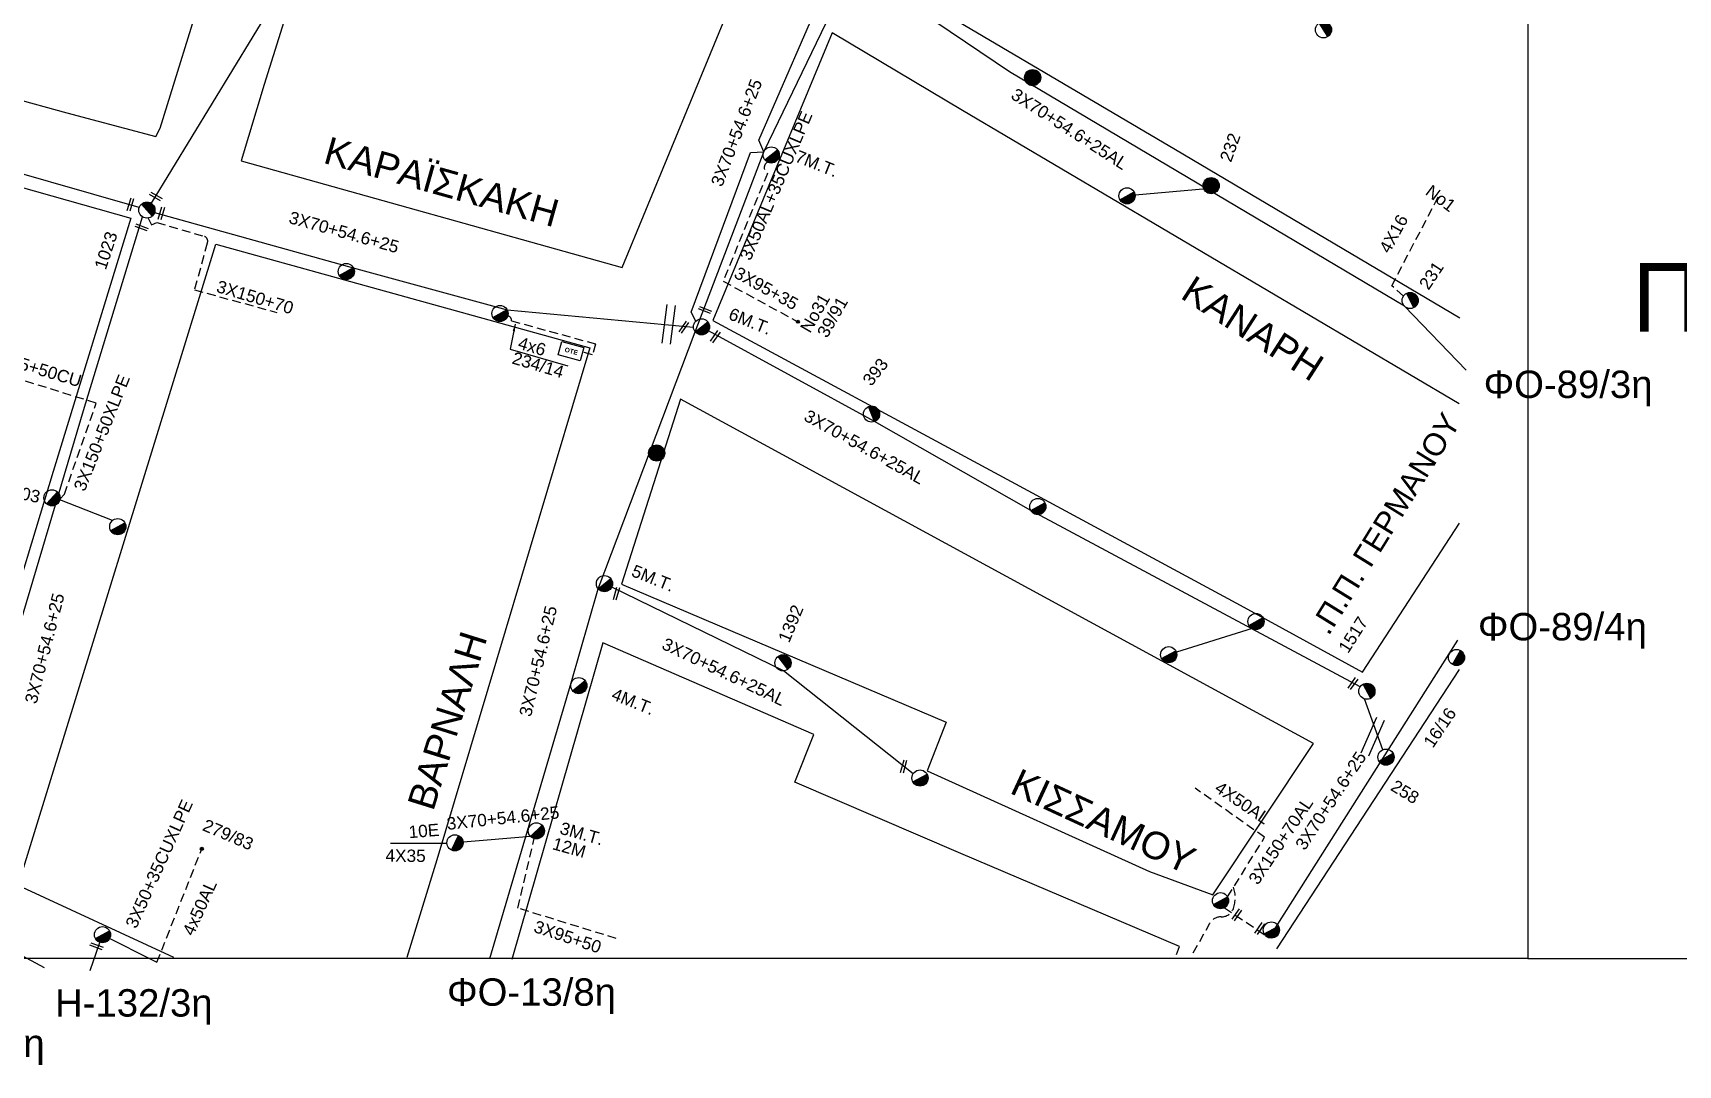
# Model space of a CAD drawing. Header units: millimetres. Extents: x 918 to 3138, y 719 to 1759.
# Drawn here: x 2747.2 to 2987.3, y 728 to 878.7 of the extents above; entities that cross this region are included whole.
import ezdxf

# ---------------------------------------------------------------- set-up
doc = ezdxf.new("R2010")
doc.units = ezdxf.units.MM
doc.header["$LTSCALE"] = 0.5
doc.linetypes.add('DASHED', pattern=[19.05, 12.7, -6.35])
for name, color, linetype in [('Pillar OTE', 7, 'Continuous'), ('Άγνωστα', 7, 'Continuous'), ('Εναέρια παροχή ΧΤ 4x16', 7, 'SYN_LINE'), ('Επιγραφές - Σχήματα', 7, 'Continuous'), ('Καλώδια ΧΤ   3x150+70AL', 7, 'DASHED'), ('Καλώδια ΧΤ   3x95+50CU', 7, 'DASHED'), ('Καλώδια ΧΤ   4x50AL', 7, 'DASHED'), ('Μηχανική τομή', 7, 'Continuous'), ('Στύλος Ξύλινος', 7, 'Continuous'), ('Στύλος Ξύλινος @ 1', 7, 'Continuous'), ('Στύλος ΦΜ', 7, 'Continuous'), ('Στύλος ΦΜ @ 1', 7, 'Continuous'), ('Συνδέσεις', 7, 'Continuous'), ('Συνεστραμμένα ΧΤ   3x70+54.6+25 AL', 7, 'SYN_LINE'), ('Τομή', 7, 'Continuous'), ('Υπόβαθρο ΔΕΗ', 7, 'Continuous'), ('Υπόγεια καλώδια Παροχών ΧΤ   4x16AL', 7, 'DASHED'), ('Υπόγεια καλώδια Παροχών ΧΤ   4x50AL', 7, 'DASHED'), ('Υπόγεια καλώδια Παροχών ΧΤ   4x6', 7, 'DASHED')]:
    doc.layers.add(name, color=color, linetype=linetype)
doc.styles.add('arial', font='ARIAL.TTF')
doc.styles.get("Standard").update_dxf_attribs({"font": 'ARIAL.TTF'})
doc.linetypes.add('SYN_LINE', pattern='A,0.5,-0.0001,["/\\/\\/\\/",Standard,S=0.1,R=0,X=0,Y=-0.05],-0.25', length=0.7501)
doc.dimstyles.new('ISO-25', dxfattribs={"dimtxt": 2.5, "dimasz": 2.5, "dimexe": 1.25, "dimexo": 0.625, "dimtad": 1, "dimtxsty": 'Standard', "dimcen": 2.5, "dimadec": 0, "dimazin": 0, "dimtfac": 1, "dimtmove": 0, "dimatfit": 3, "dimfxl": 1, "dimarcsym": 0})

# ---------------------------------------------------------------- blocks, each defined once
blk = doc.blocks.new('ΜΗΧΑΝΙΚΗ ΤΟΜΗ')
at = {"layer": 'Μηχανική τομή', "ltscale": 40}
for p, q in [((-1.89, 0.78), (1.89, 0.78)), ((1.89, 0), (-1.89, 0))]:
    blk.add_line(p, q, dxfattribs=at)
blk = doc.blocks.new('ΤΟΜΗ')
at = {"layer": 'Τομή', "ltscale": 40}
for p, q in [((-5.68, 0), (5.68, 0)), ((5.68, -2.33), (-5.68, -2.33))]:
    blk.add_line(p, q, dxfattribs=at)
blk = doc.blocks.new('ΥΠΑΡΧΩΝ ΤΣΙΜΕΝΤΕΝΙΟΣ ΣΤΥΛΟΣ')
at = {"layer": 'Στύλος ΦΜ'}
blk.add_hatch(color=7, dxfattribs=at).paths.add_polyline_path([(-1.29, -2.28, 0.574793), (2.62, 0, 0.268822), (1.3, 2.27)])
at = {"layer": 'Στύλος ΦΜ', "color": 7}
blk.add_line((-1.29, -2.28), (1.3, 2.27), dxfattribs=at)
blk.add_circle((0, 0), 2.62, dxfattribs=at)
at = {"layer": 'Στύλος ΦΜ', "flags": 4}
for tag, p in [('ΑΡΙΘΜΟΣ', (-4.68, 8.05)), ('ΤΥΠΟΣ', (-4.91, 3.03))]:
    blk.add_attdef(tag, p, '', height=4, dxfattribs=at)
blk = doc.blocks.new('ΥΠΑΡΧΩΝ ΞΥΛΙΝΟΣ ΣΤΥΛΟΣ')
at = {"layer": 'Στύλος Ξύλινος'}
h = blk.add_hatch(color=7, dxfattribs=at)
h.paths.add_polyline_path([(-2.62, 0, 0.270008), (-1.29, -2.28), (1.3, 2.27, 0.576266)])
h.paths.add_polyline_path([(-1.29, -2.28, 0.574793), (2.62, 0, 0.268822), (1.3, 2.27)])
at = {"layer": 'Στύλος Ξύλινος', "color": 7}
blk.add_line((-1.29, -2.28), (1.3, 2.27), dxfattribs=at)
blk.add_circle((0, 0), 2.62, dxfattribs=at)
at = {"layer": 'Στύλος Ξύλινος', "flags": 4}
for tag, p in [('ΑΡΙΘΜΟΣ', (-4.91, 8.6)), ('ΤΥΠΟΣ', (-4.85, 3.39))]:
    blk.add_attdef(tag, p, '', height=4, dxfattribs=at)
blk = doc.blocks.new('_ΣΥΝΔΕΣΗ')
at = {"layer": 'Συνδέσεις', "linetype": 'SYN_LINE', "ltscale": 40}
blk.add_hatch(color=256, dxfattribs=at).paths.add_polyline_path([(0.5, -0.01, 1), (-0.5, -0.01, 1)])
at = {"layer": 'Συνδέσεις'}
blk.add_circle((0, -0.01), 0.5, dxfattribs=at)
blk = doc.blocks.new('PILLAR ΟΤΕ')
at = {"layer": 'Pillar OTE', "ltscale": 40}
blk.add_lwpolyline([(-3.31, 2.02), (3.39, 2.02), (3.39, -1.99), (-3.31, -1.99)], close=True, dxfattribs=at)
at = {"layer": 'Pillar OTE', "insert": (-1.81, 0.71), "char_height": 1.3575, "width": 109.961, "attachment_point": 1}
blk.add_mtext('{\\fArial|b1|i0|c161|p34;OTE}', dxfattribs=at)

msp = doc.modelspace()

# ---------------------------------------------------------------- linework, layer by layer
at = {"color": 5}
msp.add_lwpolyline([(2918.51, 855.87), (2908.04, 854.97)], dxfattribs=at)
at = {"color": 85, "linetype": 'DASHED', "ltscale": 0.2}
for points in [[(2817.95, 750.9), (2820.35, 761.04)], [(2832.31, 746.46), (2817.95, 750.9)]]:
    msp.add_lwpolyline(points, dxfattribs=at)
at = {"color": 85, "linetype": 'SYN_LINE', "ltscale": 10}
msp.add_lwpolyline([(2807.62, 760.34), (2799.39, 760.34)], dxfattribs=at)
at = {"layer": 'Άγνωστα', "color": 85, "linetype": 'DASHED', "ltscale": 0.2}
msp.add_lwpolyline([(2854.38, 859.8), (2854.38, 859.8, 0.559982), (2854.39, 858.15), (2847.92, 842.42), (2858.83, 836.48)], format="xyb", dxfattribs=at)
at = {"layer": 'Άγνωστα', "color": 151, "linetype": 'DASHED', "ltscale": 0.2}
msp.add_lwpolyline([(2764.04, 851.63), (2764.53, 850.63), (2765.27, 850.97), (2772.22, 848.94, -0.46381), (2772.65, 847.98), (2770.77, 841.15), (2782.81, 837.84)], format="xyb", dxfattribs=at)
msp.add_lwpolyline([(2751.16, 810.62), (2751.8, 811.3), (2756.44, 824.6)], dxfattribs=at)
at = {"layer": 'Άγνωστα', "color": 151, "ltscale": 40}
msp.add_lwpolyline([(2758.82, 807.47), (2751.14, 810.51)], dxfattribs=at)
at = {"layer": 'Άγνωστα', "color": 2, "linetype": 'SYN_LINE', "ltscale": 20}
msp.add_lwpolyline([(2927.62, 746.56), (2955.12, 790.02)], dxfattribs=at)
at = {"layer": 'Άγνωστα', "color": 0, "ltscale": 40}
msp.add_lwpolyline([(2928.7, 744.94), (2955.39, 785.71)], dxfattribs=at)
at = {"layer": 'Άγνωστα', "color": 6, "ltscale": 40}
msp.add_lwpolyline([(2748.9, 742.19), (2741.05, 746.35, 0.314943), (2738.49, 746.03), (2671.98, 775.39)], format="xyb", dxfattribs=at)
at = {"layer": 'Άγνωστα', "color": 27, "ltscale": 40}
msp.add_lwpolyline([(2755.55, 741.77), (2757.36, 747.01), (2765.3, 742.98)], dxfattribs=at)
at = {"layer": 'Επιγραφές - Σχήματα'}
msp.add_lwpolyline([(936.87, 1745.25), (2965.33, 1745.25), (2965.33, 743.52), (936.87, 743.52)], close=True, dxfattribs=at)
at = {"layer": 'Επιγραφές - Σχήματα', "ltscale": 10}
msp.add_lwpolyline([(2965.33, 743.52), (3137.57, 743.52), (3137.57, 1745.25), (2965.33, 1745.25)], dxfattribs=at)
at = {"layer": 'Καλώδια ΧΤ   3x150+70AL', "color": 2, "ltscale": 0.2}
msp.add_lwpolyline([(2921.07, 750.94), (2927.62, 746.56)], dxfattribs=at)
at = {"layer": 'Καλώδια ΧΤ   3x95+50CU', "color": 151, "linetype": 'DASHED', "ltscale": 0.2}
msp.add_lwpolyline([(2756.44, 824.6), (2741.52, 829.25)], dxfattribs=at)
at = {"layer": 'Καλώδια ΧΤ   4x50AL', "color": 27, "ltscale": 0.2}
msp.add_lwpolyline([(2765.3, 742.98), (2771.85, 759.54)], dxfattribs=at)
at = {"layer": 'Συνεστραμμένα ΧΤ   3x70+54.6+25 AL', "color": 6, "ltscale": 20}
for points in [[(2791.66, 911.67), (2791.74, 911.31), (2782.28, 882.98), (2764.45, 853.8)], [(2764.95, 852.42), (2793.96, 844.38), (2816.39, 838.25), (2843.59, 835.72)]]:
    msp.add_lwpolyline(points, dxfattribs=at)
at = {"layer": 'Συνεστραμμένα ΧΤ   3x70+54.6+25 AL', "color": 85, "ltscale": 20}
for points in [[(2813.9, 743.52), (2825.76, 783.77), (2829.68, 797.52), (2843.85, 835.02), (2853.9, 861.4), (2865.72, 885.89), (2866.4, 887.32)], [(2875.65, 770.49), (2856.74, 785.51), (2831.66, 797.74)]]:
    msp.add_lwpolyline(points, dxfattribs=at)
at = {"layer": 'Συνεστραμμένα ΧΤ   3x70+54.6+25 AL', "color": 27, "ltscale": 20}
for points in [[(2843.93, 836.58), (2843.26, 837.9), (2851.9, 861.2), (2853.84, 861.27), (2853.14, 862.98), (2863.31, 886.38), (2866.26, 887.49)], [(2892.81, 808.94), (2870.02, 821.92), (2845.8, 835.18)], [(2940.86, 783.18), (2940.86, 783.18), (2892.81, 808.94)]]:
    msp.add_lwpolyline(points, dxfattribs=at)
at = {"layer": 'Συνεστραμμένα ΧΤ   3x70+54.6+25 AL', "color": 5, "ltscale": 20}
msp.add_lwpolyline([(2956.33, 829.4), (2947.33, 838.77), (2889.7, 872.96), (2868.2, 887.5)], dxfattribs=at)
at = {"layer": 'Συνεστραμμένα ΧΤ   3x70+54.6+25 AL', "color": 151, "ltscale": 20}
for points in [[(2762.72, 853.16), (2736.53, 860.68), (2718.53, 853.13), (2697.53, 825.05)], [(2739.53, 746.56), (2741.21, 778.62), (2754.6, 823.55), (2763.21, 851.79)]]:
    msp.add_lwpolyline(points, dxfattribs=at)
at = {"layer": 'Συνεστραμμένα ΧΤ   3x70+54.6+25 AL', "color": 27, "ltscale": 10}
for points in [[(2925.1, 791.7), (2914.07, 788.24)], [(2944.17, 774), (2941.49, 781.43)]]:
    msp.add_lwpolyline(points, dxfattribs=at)
at = {"layer": 'Συνεστραμμένα ΧΤ   3x70+54.6+25 AL', "color": 85, "ltscale": 10}
msp.add_lwpolyline([(2819.84, 761.35), (2809.97, 760.53)], dxfattribs=at)
at = {"layer": 'Υπόβαθρο ΔΕΗ'}
for points in [[(2955.4, 837), (2913.92, 861.58), (2869.53, 887.8), (2905.6, 945), (2956.31, 929.97)], [(2777.61, 859.97), (2833.18, 844.39), (2850.46, 886.32), (2802.05, 914.64), (2793.72, 911.96), (2780.96, 871.14), (2777.61, 859.97)], [(2765.12, 863.55), (2765.78, 864.75), (2779.08, 907.79), (2774.77, 912.17), (2695.84, 889.46), (2695.24, 882.67), (2752.16, 866.99), (2765.12, 863.55)], [(2955.34, 824.52), (2882.87, 867.33), (2863.85, 878.64), (2846.44, 836.66), (2887.54, 814.46), (2923.37, 795.1), (2941.24, 785.36), (2955.36, 807.08)], [(2725.58, 789.84), (2739.47, 779.11), (2733.36, 759.45), (2679.34, 784.19), (2719.39, 836.73), (2735.82, 858.84), (2761.51, 851.63), (2750.17, 814.64), (2742.42, 789.05), (2733.02, 796.74)], [(2767.79, 743.67), (2745.06, 754.19), (2773.91, 847.79), (2828.49, 832.67), (2806.16, 757.95), (2801.77, 743.66)], [(2816.85, 832.49), (2825.24, 830.07)], [(2919.4, 752.81), (2934.05, 774.93), (2841.68, 825.18), (2833.08, 798.18), (2880.45, 778.05), (2877.68, 770.94), (2910.16, 756.24), (2919.4, 752.81)], [(2914.08, 744.14), (2914.51, 745.3), (2882.59, 758.88), (2858.39, 769.28), (2861.16, 776.24), (2830.37, 789.6), (2817.09, 743.41)]]:
    msp.add_lwpolyline(points, dxfattribs=at)
at = {"layer": 'Υπόγεια καλώδια Παροχών ΧΤ   4x16AL', "color": 5, "linetype": 'DASHED', "ltscale": 0.2}
msp.add_lwpolyline([(2947.19, 840.24), (2945.51, 841.74), (2952.54, 855.27)], dxfattribs=at)
at = {"layer": 'Υπόγεια καλώδια Παροχών ΧΤ   4x50AL', "color": 2, "ltscale": 0.2}
msp.add_lwpolyline([(2921.53, 752.53), (2926.94, 761.24), (2916.8, 768.39)], dxfattribs=at)
msp.add_lwpolyline([(2916.53, 744.37), (2918.95, 748.69, -0.280058), (2920.6, 749.62, 0.327212), (2922.38, 750.84, 0.166922), (2922.4, 753.94, -1.389501)], format="xyb", dxfattribs=at)
at = {"layer": 'Υπόγεια καλώδια Παροχών ΧΤ   4x6', "color": 6, "linetype": 'DASHED', "ltscale": 0.2}
msp.add_lwpolyline([(2816.21, 837.3, -0.546614), (2817.05, 836.64), (2829.31, 833.24), (2828.85, 831.65), (2827.37, 832.08)], format="xyb", dxfattribs=at)

# ---------------------------------------------------------------- block references
at = {"layer": 'Pillar OTE', "xscale": 0.5, "yscale": 0.5, "zscale": 0.5, "rotation": 344.6849280765143}
msp.add_blockref('PILLAR ΟΤΕ', (2825.7, 832.2), dxfattribs=at)
at = {"layer": 'Μηχανική τομή'}
for p, xscale, yscale, zscale, rotation in [((2765.03, 854.61), 0.4999999999999993, 0.4999999999999993, 0.4999999999999993, 329.8715881875505), ((2761.62, 853.54), 0.4999999999999994, 0.4999999999999994, 0.4999999999999994, 72.85487566011697), ((2766.14, 852.27), 0.4999999999999994, 0.4999999999999994, 0.4999999999999994, 73.9189455841486), ((2762.99, 850.07), 0.4999999999999994, 0.4999999999999994, 0.4999999999999994, 339.5265929134827), ((2845.2, 838.02), 0.4999999999999994, 0.4999999999999994, 0.4999999999999994, 338.6742166534586), ((2842.35, 835.58), 0.4999999999999994, 0.4999999999999994, 0.4999999999999994, 55.12179364433318), ((2846.93, 834.19), 0.4999999999999994, 0.4999999999999994, 0.4999999999999994, 55.12179364433318), ((2832.54, 796.74), 0.4999999999999993, 0.4999999999999993, 0.4999999999999993, 73.9189455841486), ((2939.98, 783.56), 0.4999999999999994, 0.4999999999999994, 0.4999999999999994, 55.12179364433318), ((2874.44, 771.51), 0.4999999999999993, 0.4999999999999993, 0.4999999999999993, 73.9189455841486), ((2923.04, 749.81), 0.4999999999999994, 0.4999999999999994, 0.4999999999999994, 55.12179364433318), ((2926.38, 747.81), 0.4999999999999994, 0.4999999999999994, 0.4999999999999994, 55.12179364433318), ((2756.42, 745.15), 0.4999999999999994, 0.4999999999999994, 0.4999999999999994, 339.5265929134827)]:
    msp.add_blockref('ΜΗΧΑΝΙΚΗ ΤΟΜΗ', p, dxfattribs=dict(at, xscale=xscale, yscale=yscale, zscale=zscale, rotation=rotation))
at = {"layer": 'Στύλος Ξύλινος @ 1', "ltscale": 40, "xscale": 0.4499999999998181, "yscale": 0.4499999999998181, "zscale": 0.4499999999998181}
for p in [(2893.08, 872.13), (2838.23, 817.32)]:
    msp.add_blockref('ΥΠΑΡΧΩΝ ΞΥΛΙΝΟΣ ΣΤΥΛΟΣ', p, dxfattribs=at)
at = {"layer": 'Στύλος Ξύλινος @ 1', "ltscale": 40}
ref = msp.add_blockref('ΥΠΑΡΧΩΝ ΞΥΛΙΝΟΣ ΣΤΥΛΟΣ', (2919.13, 856.36), dxfattribs=dict(at, xscale=0.4499999999998181, yscale=0.4499999999998181, zscale=0.4499999999998181, rotation=70.1722439110676))
ref.add_attrib('ΤΥΠΟΣ', '232', (2922.03, 859.66), dxfattribs={"layer": 'Στύλος Ξύλινος', "height": 1.8, "rotation": 70.1722, "flags": 4})
at = {"layer": 'Στύλος ΦΜ @ 1', "ltscale": 40}
for p, xscale, yscale, zscale, rotation in [((2935.52, 879.11), 0.449999999999818, 0.449999999999818, 0.449999999999818, 61.11600045168757), ((2906.86, 854.87), 0.4499999999998181, 0.4499999999998181, 0.4499999999998181, 328.4883165703907), ((2792.93, 843.82), 0.4499999999998181, 0.4499999999998181, 0.4499999999998181, 328.4883165703907), ((2815.36, 837.69), 0.4499999999998181, 0.4499999999998181, 0.4499999999998181, 328.4883165703907), ((2893.84, 809.51), 0.4499999999998181, 0.4499999999998181, 0.4499999999998181, 328.4883165703907), ((2759.59, 806.58), 0.4499999999998181, 0.4499999999998181, 0.4499999999998181, 328.4883165703907), ((2925.67, 792.73), 0.4499999999998181, 0.4499999999998181, 0.4499999999998181, 328.4883165703907), ((2912.94, 787.88), 0.4499999999998181, 0.4499999999998181, 0.4499999999998181, 328.4883165703907), ((2876.65, 769.88), 0.4499999999998181, 0.4499999999998181, 0.4499999999998181, 328.4883165703907), ((2920.5, 751.97), 0.4499999999998181, 0.4499999999998181, 0.4499999999998181, 328.4883165703907), ((2927.92, 747.7), 0.4499999999998181, 0.4499999999998181, 0.4499999999998181, 328.4883165703907), ((2757.36, 747.01), 0.4499999999998181, 0.4499999999998181, 0.4499999999998181, 328.4883165703907)]:
    msp.add_blockref('ΥΠΑΡΧΩΝ ΤΣΙΜΕΝΤΕΝΙΟΣ ΣΤΥΛΟΣ', p, dxfattribs=dict(at, xscale=xscale, yscale=yscale, zscale=zscale, rotation=rotation))
ref = msp.add_blockref('ΥΠΑΡΧΩΝ ΤΣΙΜΕΝΤΕΝΙΟΣ ΣΤΥΛΟΣ', (2854.94, 860.84), dxfattribs=dict(at, xscale=0.4499999999998181, yscale=0.4499999999998181, zscale=0.4499999999998181, rotation=338.2092827992416))
ref.add_attrib('ΤΥΠΟΣ', '7M.T.', (2858.26, 859.93), dxfattribs={"layer": 'Στύλος ΦΜ', "height": 1.8, "rotation": 338.2093, "flags": 4})
ref = msp.add_blockref('ΥΠΑΡΧΩΝ ΤΣΙΜΕΝΤΕΝΙΟΣ ΣΤΥΛΟΣ', (2763.84, 852.79), dxfattribs=dict(at, xscale=0.449999999999818, yscale=0.449999999999818, zscale=0.449999999999818, rotation=71.65511080206774))
ref.add_attrib('ΤΥΠΟΣ', '1023', (2757.83, 843.96), dxfattribs={"layer": 'Στύλος ΦΜ', "height": 1.8, "rotation": 71.6551, "flags": 4})
ref = msp.add_blockref('ΥΠΑΡΧΩΝ ΤΣΙΜΕΝΤΕΝΙΟΣ ΣΤΥΛΟΣ', (2948.17, 839.59), dxfattribs=dict(at, xscale=0.4499999999998181, yscale=0.4499999999998181, zscale=0.4499999999998181, rotation=56.36371937376665))
ref.add_attrib('ΤΥΠΟΣ', '231', (2950.85, 841), dxfattribs={"layer": 'Στύλος ΦΜ', "height": 1.8, "rotation": 56.3637, "flags": 4})
ref = msp.add_blockref('ΥΠΑΡΧΩΝ ΤΣΙΜΕΝΤΕΝΙΟΣ ΣΤΥΛΟΣ', (2844.77, 835.75), dxfattribs=dict(at, xscale=0.4499999999998181, yscale=0.4499999999998181, zscale=0.4499999999998181, rotation=338.2092827992416))
ref.add_attrib('ΤΥΠΟΣ', '6M.T.', (2848.56, 836.92), dxfattribs={"layer": 'Στύλος ΦΜ', "height": 1.8, "rotation": 338.2093, "flags": 4})
ref = msp.add_blockref('ΥΠΑΡΧΩΝ ΤΣΙΜΕΝΤΕΝΙΟΣ ΣΤΥΛΟΣ', (2869.58, 823.01), dxfattribs=dict(at, xscale=0.4499999999998181, yscale=0.4499999999998181, zscale=0.4499999999998181, rotation=51.72178301394901))
ref.add_attrib('ΤΥΠΟΣ', '393', (2869.54, 826.97), dxfattribs={"layer": 'Στύλος ΦΜ', "height": 1.8, "rotation": 51.7218, "flags": 4})
ref = msp.add_blockref('ΥΠΑΡΧΩΝ ΤΣΙΜΕΝΤΕΝΙΟΣ ΣΤΥΛΟΣ', (2749.99, 810.79), dxfattribs=dict(at, xscale=0.449999999999818, yscale=0.449999999999818, zscale=0.449999999999818, rotation=347.5101187570542))
ref.add_attrib('ΤΥΠΟΣ', '1003', (2742.57, 811.22), dxfattribs={"layer": 'Στύλος ΦΜ', "height": 1.8, "rotation": 347.5101, "flags": 4})
ref = msp.add_blockref('ΥΠΑΡΧΩΝ ΤΣΙΜΕΝΤΕΝΙΟΣ ΣΤΥΛΟΣ', (2830.6, 798.26), dxfattribs=dict(at, xscale=0.4499999999998181, yscale=0.4499999999998181, zscale=0.4499999999998181, rotation=338.2092827992416))
ref.add_attrib('ΤΥΠΟΣ', '5M.T.', (2834.39, 799.42), dxfattribs={"layer": 'Στύλος ΦΜ', "height": 1.8, "rotation": 338.2093, "flags": 4})
ref = msp.add_blockref('ΥΠΑΡΧΩΝ ΤΣΙΜΕΝΤΕΝΙΟΣ ΣΤΥΛΟΣ', (2856.65, 786.69), dxfattribs=dict(at, xscale=0.4499999999998181, yscale=0.4499999999998181, zscale=0.4499999999998181, rotation=67.26865607714277))
ref.add_attrib('ΤΥΠΟΣ', '1392', (2857.54, 789.5), dxfattribs={"layer": 'Στύλος ΦΜ', "height": 1.8, "rotation": 67.2687, "flags": 4})
ref = msp.add_blockref('ΥΠΑΡΧΩΝ ΤΣΙΜΕΝΤΕΝΙΟΣ ΣΤΥΛΟΣ', (2941.86, 782.55), dxfattribs=dict(at, xscale=0.449999999999818, yscale=0.449999999999818, zscale=0.449999999999818, rotation=57.57142244737597))
ref.add_attrib('ΤΥΠΟΣ', '1517', (2939.11, 787.96), dxfattribs={"layer": 'Στύλος ΦΜ', "height": 1.8, "rotation": 57.5714, "flags": 4})
at = {"layer": 'Στύλος ΦΜ @ 1', "ltscale": 40, "xscale": 0.4499999999998181, "yscale": 0.4499999999998181, "zscale": 0.4499999999998181}
msp.add_blockref('ΥΠΑΡΧΩΝ ΤΣΙΜΕΝΤΕΝΙΟΣ ΣΤΥΛΟΣ', (2954.94, 787.47), dxfattribs=at)
at = {"layer": 'Στύλος ΦΜ @ 1', "ltscale": 40}
ref = msp.add_blockref('ΥΠΑΡΧΩΝ ΤΣΙΜΕΝΤΕΝΙΟΣ ΣΤΥΛΟΣ', (2826.86, 783.37), dxfattribs=dict(at, xscale=0.4499999999998181, yscale=0.4499999999998181, zscale=0.4499999999998181, rotation=338.2092827992416))
ref.add_attrib('ΤΥΠΟΣ', '4M.T.', (2831.48, 781.41), dxfattribs={"layer": 'Στύλος ΦΜ', "height": 1.8, "rotation": 338.2093, "flags": 4})
ref = msp.add_blockref('ΥΠΑΡΧΩΝ ΤΣΙΜΕΝΤΕΝΙΟΣ ΣΤΥΛΟΣ', (2944.64, 772.93), dxfattribs=dict(at, xscale=0.4499999999998181, yscale=0.4499999999998181, zscale=0.4499999999998181, rotation=328.4883165703907))
ref.add_attrib('ΤΥΠΟΣ', '258', (2945.17, 768.2), dxfattribs={"layer": 'Στύλος ΦΜ', "height": 1.8, "rotation": 328.4883, "flags": 4})
ref = msp.add_blockref('ΥΠΑΡΧΩΝ ΤΣΙΜΕΝΤΕΝΙΟΣ ΣΤΥΛΟΣ', (2820.67, 762.17), dxfattribs=dict(at, xscale=0.449999999999818, yscale=0.449999999999818, zscale=0.449999999999818, rotation=344.2548023743642))
ref.add_attrib('ΤΥΠΟΣ', '3M.T.', (2823.96, 761.78), dxfattribs={"layer": 'Στύλος ΦΜ', "height": 1.8, "rotation": 344.2548, "flags": 4})
ref.add_attrib('ΑΡΙΘΜΟΣ', '12Μ', (2822.87, 759.52), dxfattribs={"layer": 'Στύλος ΦΜ', "height": 1.8, "rotation": 344.2548, "flags": 4})
ref = msp.add_blockref('ΥΠΑΡΧΩΝ ΤΣΙΜΕΝΤΕΝΙΟΣ ΣΤΥΛΟΣ', (2808.79, 760.43), dxfattribs=dict(at, xscale=0.449999999999818, yscale=0.449999999999818, zscale=0.449999999999818, rotation=4.644099917383138))
ref.add_attrib('ΤΥΠΟΣ', '10E', (2802.1, 761.09), dxfattribs={"layer": 'Στύλος ΦΜ', "height": 1.8, "rotation": 4.6441, "flags": 4})
at = {"layer": 'Συνδέσεις', "xscale": 0.4500000000002728, "yscale": 0.4500000000002728, "zscale": 0.4500000000002728}
for p in [(2858.83, 836.49), (2771.85, 759.55)]:
    msp.add_blockref('_ΣΥΝΔΕΣΗ', p, dxfattribs=at)
at = {"layer": 'Τομή', "xscale": 0.4999999999999997, "yscale": 0.4999999999999997, "zscale": 0.4999999999999997}
for p, rotation in [((2840.55, 836.05), 262.6353568190425), ((2943.24, 775.68), 245.9884664023422)]:
    msp.add_blockref('ΤΟΜΗ', p, dxfattribs=dict(at, rotation=rotation))

# ---------------------------------------------------------------- texts
at = {"layer": 'Άγνωστα', "ltscale": 40, "char_height": 1.8, "width": 17.1868, "attachment_point": 1, "style": 'arial'}
for s, insert, rotation in [('3X50AL+35CUXLPE', (2850.25, 846), 66.9707), ('\\pt1.8;Νο1', (2951.33, 856.61), 323.2003), ('3X95+35', (2850.23, 844.62), 330.9439), ('3X150+70', (2774.36, 842.59), 343.3533), ('\\pt1.8;Νο31', (2859.05, 835.61), 60.1105), ('\\pt1.8;39/91', (2861.52, 834.89), 60.1105), ('4x6', (2818.36, 834.34), 343.3533), ('234/14', (2817.5, 832.15), 343.3533), ('3X150+50XLPE', (2753.09, 812.28), 68.2596), ('3X70+54.6+25', (2818.13, 779.14), 76.5222), ('16/16', (2949.99, 775.15), 56.0022), ('3X70+54.6+25', (2931.29, 760.19), 56.5949), ('3X50+35CUXLPE', (2760.64, 748.53), 65.6604), ('279/83', (2772.51, 763.96), 336.9447), ('4X35', (2798.66, 759.46), 359.6581), ('3X95+50', (2820.71, 749.15), 341.7278)]:
    msp.add_mtext(s, dxfattribs=dict(at, insert=insert, rotation=rotation))
at = {"layer": 'Εναέρια παροχή ΧΤ 4x16', "ltscale": 20, "insert": (2943.55, 847.2), "char_height": 1.8, "width": 17.1868, "attachment_point": 1, "rotation": 61.1965, "style": 'arial'}
msp.add_mtext('\\pt1.8;4X16', dxfattribs=at)
at = {"layer": 'Επιγραφές - Σχήματα', "attachment_point": 1}
for s, insert, char_height, width, rotation in [('ΚΑΡΑΪΣΚΑΚΗ', (2790.48, 863.57), 4, 15.1545, 344.3846), ('ΚΑΝΑΡΗ', (2916.63, 843.41), 4, 15.1545, 327.2774), ('.Π.Π. ΓΕΡΜΑΝΟΥ', (2933.51, 792.25), 3.249, 54.5243, 58.2067), ('ΒΑΡΝΑΛΗ', (2801.79, 766.11), 4, 15.1545, 72.6765), ('ΚΙΣΣΑΜΟΥ', (2891.25, 771.39), 4, 15.1545, 335.1808)]:
    msp.add_mtext(s, dxfattribs=dict(at, insert=insert, char_height=char_height, width=width, rotation=rotation))
at = {"layer": 'Επιγραφές - Σχήματα', "ltscale": 10, "insert": (2980.54, 845.06), "char_height": 10, "width": 315.0361, "attachment_point": 1}
msp.add_mtext('ΠΙΝΑΚΙΔΑ  Χ.Τ. Νο 31', dxfattribs=at)
at = {"layer": 'Επιγραφές - Σχήματα', "char_height": 4, "width": 15.1545, "attachment_point": 1}
for s, insert in [('ΦΟ-89/3η', (2958.89, 829.36)), ('ΦΟ-89/4η', (2958.06, 793.98)), ('ΦΟ-13/8η', (2807.64, 740.64)), ('Η-132/3η', (2750.44, 739.06)), ('ΦΟ-44/6η', (2724.28, 733.18))]:
    msp.add_mtext(s, dxfattribs=dict(at, insert=insert))
at = {"layer": 'Καλώδια ΧΤ   3x150+70AL', "ltscale": 0.2, "insert": (2924.46, 755.17), "char_height": 1.8, "width": 17.1868, "attachment_point": 1, "rotation": 56.0022, "style": 'arial'}
msp.add_mtext('3X150+70AL', dxfattribs=at)
at = {"layer": 'Καλώδια ΧΤ   3x95+50CU', "ltscale": 0.2, "insert": (2741.29, 832.59), "char_height": 1.8, "width": 17.1868, "attachment_point": 1, "rotation": 343.3533, "style": 'arial'}
msp.add_mtext('3X95+50CU', dxfattribs=at)
at = {"layer": 'Καλώδια ΧΤ   4x50AL', "ltscale": 40, "insert": (2768.96, 747.45), "char_height": 1.8, "width": 17.1868, "attachment_point": 1, "rotation": 65.6604, "style": 'arial'}
msp.add_mtext('4x50AL', dxfattribs=at)
at = {"layer": 'Συνεστραμμένα ΧΤ   3x70+54.6+25 AL', "ltscale": 40, "char_height": 1.8, "width": 17.1868, "attachment_point": 1, "style": 'arial'}
for insert, rotation in [((2846.08, 856.72), 69.0077), ((2784.91, 852.66), 344.364), ((2745.99, 781.05), 75.5683), ((2807.5, 764.1), 5.9283)]:
    msp.add_mtext('3X70+54.6+25', dxfattribs=dict(at, insert=insert, rotation=rotation))
at = {"layer": 'Συνεστραμμένα ΧΤ   3x70+54.6+25 AL', "ltscale": 20, "char_height": 1.8, "width": 17.1868, "attachment_point": 1, "style": 'arial'}
for insert, rotation in [((2890.74, 870.7), 327.1609), ((2860.42, 823.76), 330.9439), ((2839.6, 790.44), 334.3388)]:
    msp.add_mtext('3X70+54.6+25AL', dxfattribs=dict(at, insert=insert, rotation=rotation))
at = {"layer": 'Υπόγεια καλώδια Παροχών ΧΤ   4x50AL', "ltscale": 0.2, "insert": (2920.5, 769.52), "char_height": 1.8, "width": 17.1868, "attachment_point": 1, "rotation": 326.0022, "style": 'arial'}
msp.add_mtext('4X50AL', dxfattribs=at)

# ---------------------------------------------------------------- leaders
at = {"layer": 'Επιγραφές - Σχήματα', "ltscale": 40}
msp.add_leader([(2817.57, 836.12), (2816.85, 832.49)], dimstyle='ISO-25', override={"dimasz": 1, "dimtad": 0}, dxfattribs=at)

doc.saveas('drawing.dxf')
